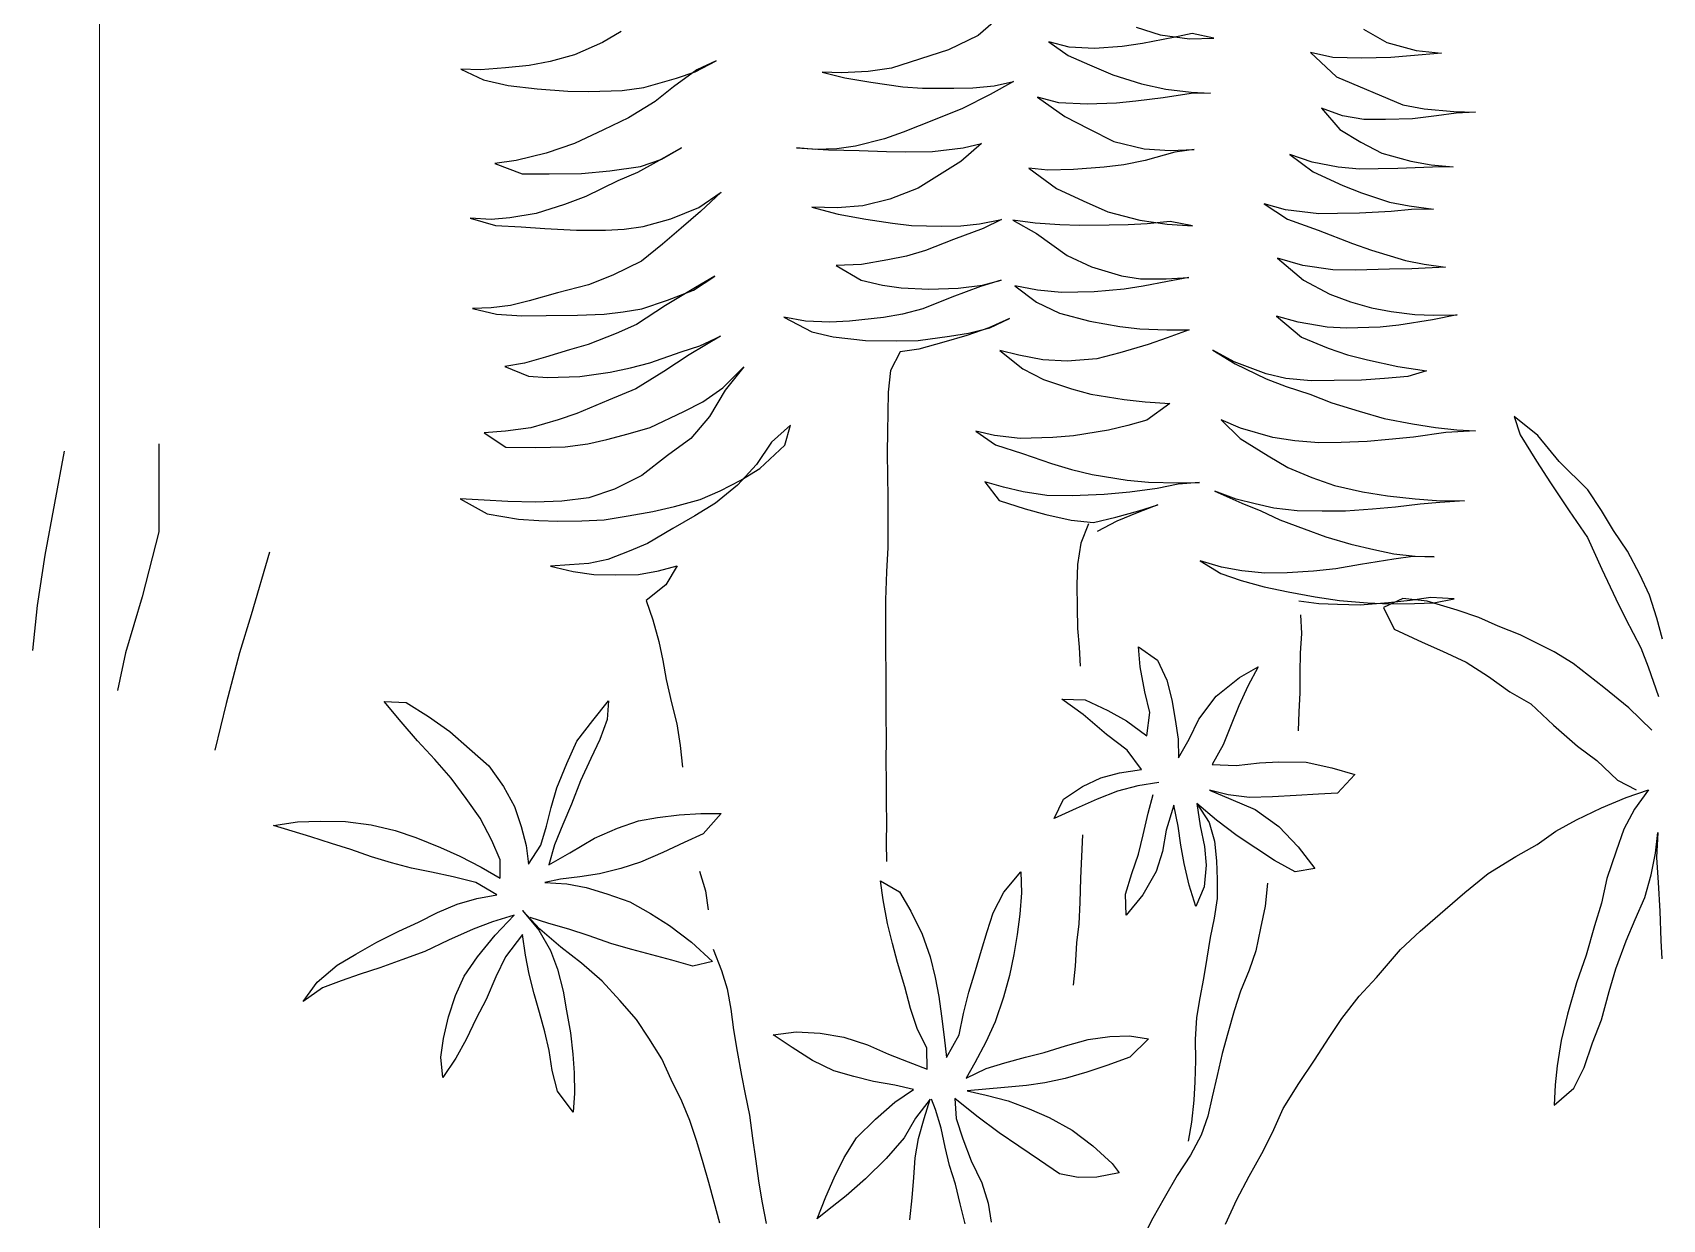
# Model space of a CAD drawing. Header units: metres. Extents: x -58 to 722, y -1100 to 345.
# Drawn here: x 48.0987 to 48.4949, y -20.8979 to -20.6096 of the extents above; entities that cross this region are included whole.
import ezdxf

# ---------------------------------------------------------------- set-up
doc = ezdxf.new("R2010")
doc.units = ezdxf.units.M
doc.header["$MEASUREMENT"] = 0
doc.layers.add('FSR_ARQ_005VEGETACION', color=64, linetype='Continuous')
doc.layers.add('muro bajo', color=33, linetype='Continuous', lineweight=9)

# ---------------------------------------------------------------- blocks, each defined once
blk = doc.blocks.new('arbustos 01')
at = {"layer": 'FSR_ARQ_005VEGETACION', "color": 103}
for p, q in [((188.58732, -31.71161), (188.582, -31.71634)), ((188.48552, -31.71526), (188.48054, -31.7182)), ((188.582, -31.71634), (188.57392, -31.72016)), ((188.62465, -31.71409), (188.63113, -31.71616)), ((188.63472, -31.71682), (188.62638, -31.71849)), ((188.63113, -31.71616), (188.63903, -31.71724)), ((188.63973, -31.7158), (188.63472, -31.71682)), ((188.63903, -31.71724), (188.64561, -31.71703)), ((188.64561, -31.71703), (188.63973, -31.7158)), ((188.68598, -31.71457), (188.69236, -31.71819)), ((188.47293, -31.72153), (188.46638, -31.72329)), ((188.48054, -31.7182), (188.47293, -31.72153)), ((188.57392, -31.72016), (188.55857, -31.72515)), ((188.60655, -31.71948), (188.60103, -31.718)), ((188.60103, -31.718), (188.60622, -31.72175)), ((188.60622, -31.72175), (188.61199, -31.72419)), ((188.61337, -31.71986), (188.60655, -31.71948)), ((188.62089, -31.71928), (188.61337, -31.71986)), ((188.62638, -31.71849), (188.62089, -31.71928)), ((188.67771, -31.72222), (188.67172, -31.72086)), ((188.67172, -31.72086), (188.67874, -31.72746)), ((188.69236, -31.71819), (188.70028, -31.72036)), ((188.69875, -31.72181), (188.69337, -31.72224)), ((188.7071, -31.7211), (188.69875, -31.72181)), ((188.70028, -31.72036), (188.7071, -31.7211)), ((188.44752, -31.72558), (188.44226, -31.72541)), ((188.44226, -31.72541), (188.4484, -31.72832)), ((188.45433, -31.72501), (188.44752, -31.72558)), ((188.46066, -31.72445), (188.45433, -31.72501)), ((188.46638, -31.72329), (188.46066, -31.72445)), ((188.50598, -31.72562), (188.49971, -31.73013)), ((188.50051, -31.72785), (188.50551, -31.72611)), ((188.50551, -31.72611), (188.51121, -31.72316)), ((188.51121, -31.72316), (188.50598, -31.72562)), ((188.54508, -31.72641), (188.53982, -31.72624)), ((188.53982, -31.72624), (188.54593, -31.72771)), ((188.55225, -31.72607), (188.54508, -31.72641)), ((188.55857, -31.72515), (188.55225, -31.72607)), ((188.61199, -31.72419), (188.61837, -31.72697)), ((188.68549, -31.72247), (188.67771, -31.72222)), ((188.69337, -31.72224), (188.68549, -31.72247)), ((188.4484, -31.72832), (188.45499, -31.72978)), ((188.45499, -31.72978), (188.4629, -31.73075)), ((188.4629, -31.73075), (188.47115, -31.73136)), ((188.48585, -31.73116), (188.4917, -31.73036)), ((188.4917, -31.73036), (188.50051, -31.72785)), ((188.49971, -31.73013), (188.49474, -31.73414)), ((188.54593, -31.72771), (188.553, -31.72893)), ((188.553, -31.72893), (188.56163, -31.73013)), ((188.56163, -31.73013), (188.56689, -31.73054)), ((188.56689, -31.73054), (188.57538, -31.73054)), ((188.57538, -31.73054), (188.58052, -31.73047)), ((188.58052, -31.73047), (188.58625, -31.72991)), ((188.59149, -31.72877), (188.58521, -31.7322)), ((188.58625, -31.72991), (188.59149, -31.72877)), ((188.61837, -31.72697), (188.62605, -31.72937)), ((188.62605, -31.72937), (188.63264, -31.73084)), ((188.63264, -31.73084), (188.63947, -31.73158)), ((188.67874, -31.72746), (188.69665, -31.73499)), ((188.47115, -31.73136), (188.47677, -31.7314)), ((188.47677, -31.7314), (188.48585, -31.73116)), ((188.49474, -31.73414), (188.48751, -31.73855)), ((188.58521, -31.7322), (188.57773, -31.73601)), ((188.60376, -31.73446), (188.59801, -31.73298)), ((188.59801, -31.73298), (188.60537, -31.73814)), ((188.61142, -31.73483), (188.60376, -31.73446)), ((188.61931, -31.73461), (188.61142, -31.73483)), ((188.62456, -31.73406), (188.61931, -31.73461)), ((188.63196, -31.73312), (188.62456, -31.73406)), ((188.63947, -31.73194), (188.63196, -31.73312)), ((188.63947, -31.73158), (188.64473, -31.73187)), ((188.64473, -31.73187), (188.63947, -31.73194)), ((188.69665, -31.73499), (188.70241, -31.73611)), ((188.48751, -31.73855), (188.48074, -31.74175)), ((188.57035, -31.73898), (188.56168, -31.74244)), ((188.57773, -31.73601), (188.57035, -31.73898)), ((188.60537, -31.73814), (188.61187, -31.74152)), ((188.68032, -31.73796), (188.67467, -31.73589)), ((188.67467, -31.73589), (188.67965, -31.74168)), ((188.68607, -31.73896), (188.68032, -31.73796)), ((188.69193, -31.739), (188.68607, -31.73896)), ((188.69922, -31.73878), (188.69193, -31.739)), ((188.70578, -31.73797), (188.69922, -31.73878)), ((188.70241, -31.73611), (188.71043, -31.73683)), ((188.71103, -31.7373), (188.70578, -31.73797)), ((188.71043, -31.73683), (188.71629, -31.73699)), ((188.71629, -31.73699), (188.71103, -31.7373)), ((188.48074, -31.74175), (188.4729, -31.74544)), ((188.55668, -31.74418), (188.54882, -31.7462)), ((188.56168, -31.74244), (188.55668, -31.74418)), ((188.61187, -31.74152), (188.61861, -31.7449)), ((188.67965, -31.74168), (188.68532, -31.74507)), ((188.46528, -31.74805), (188.45718, -31.75008)), ((188.4729, -31.74544), (188.46528, -31.74805)), ((188.50184, -31.7466), (188.49496, -31.75052)), ((188.4965, -31.74966), (188.50184, -31.7466)), ((188.53807, -31.74706), (188.53292, -31.74666)), ((188.53292, -31.74666), (188.54154, -31.74714)), ((188.5438, -31.74687), (188.53807, -31.74706)), ((188.54154, -31.74714), (188.54979, -31.74738)), ((188.54882, -31.7462), (188.5438, -31.74687)), ((188.54979, -31.74738), (188.5572, -31.74764)), ((188.5572, -31.74764), (188.56234, -31.74769)), ((188.56234, -31.74769), (188.56963, -31.74759)), ((188.56963, -31.74759), (188.57787, -31.74664)), ((188.58288, -31.7455), (188.57732, -31.75036)), ((188.57787, -31.74664), (188.58288, -31.7455)), ((188.61861, -31.7449), (188.62677, -31.74694)), ((188.62677, -31.74694), (188.63382, -31.74732)), ((188.63503, -31.74778), (188.62705, -31.75004)), ((188.63382, -31.74732), (188.64028, -31.74711)), ((188.64028, -31.74711), (188.63503, -31.74778)), ((188.67212, -31.7505), (188.66612, -31.74843)), ((188.66612, -31.74843), (188.67239, -31.75313)), ((188.68532, -31.74507), (188.69097, -31.7481)), ((188.69097, -31.7481), (188.69877, -31.75026)), ((188.45718, -31.75008), (188.45145, -31.75087)), ((188.45145, -31.75087), (188.45878, -31.75364)), ((188.4748, -31.75354), (188.48244, -31.75284)), ((188.48244, -31.75284), (188.49079, -31.75165)), ((188.49496, -31.75052), (188.48998, -31.75334)), ((188.49079, -31.75165), (188.4965, -31.74966)), ((188.57732, -31.75036), (188.57151, -31.7539)), ((188.60078, -31.75267), (188.59564, -31.75214)), ((188.59564, -31.75214), (188.60312, -31.75766)), ((188.60771, -31.75245), (188.60078, -31.75267)), ((188.61595, -31.75186), (188.60771, -31.75245)), ((188.62132, -31.75119), (188.61595, -31.75186)), ((188.62705, -31.75004), (188.62132, -31.75119)), ((188.67919, -31.75184), (188.67212, -31.7505)), ((188.68494, -31.75236), (188.67919, -31.75184)), ((188.68996, -31.75229), (188.68494, -31.75236)), ((188.69533, -31.75222), (188.68996, -31.75229)), ((188.70465, -31.75186), (188.69533, -31.75222)), ((188.69877, -31.75026), (188.70429, -31.75126)), ((188.70429, -31.75126), (188.71027, -31.75178)), ((188.71027, -31.75178), (188.70465, -31.75186)), ((188.45878, -31.75364), (188.46608, -31.75366)), ((188.46608, -31.75366), (188.4748, -31.75354)), ((188.48463, -31.75556), (188.47596, -31.75974)), ((188.48998, -31.75334), (188.48463, -31.75556)), ((188.57151, -31.7539), (188.56571, -31.75757)), ((188.67239, -31.75313), (188.68045, -31.75685)), ((188.68045, -31.75685), (188.6855, -31.75881)), ((188.47596, -31.75974), (188.47025, -31.76197)), ((188.50648, -31.76279), (188.51253, -31.75865)), ((188.51253, -31.75865), (188.50698, -31.76386)), ((188.5581, -31.76054), (188.55083, -31.76231)), ((188.56571, -31.75757), (188.5581, -31.76054)), ((188.60312, -31.75766), (188.61034, -31.76091)), ((188.61034, -31.76091), (188.61696, -31.76392)), ((188.6855, -31.75881), (188.69307, -31.76134)), ((188.69307, -31.76134), (188.69834, -31.76234)), ((188.45046, -31.76595), (188.44472, -31.76567)), ((188.44472, -31.76567), (188.45156, -31.7676)), ((188.45548, -31.76552), (188.45046, -31.76595)), ((188.46263, -31.76435), (188.45548, -31.76552)), ((188.47025, -31.76197), (188.46263, -31.76435)), ((188.49149, -31.7679), (188.49899, -31.76577)), ((188.49899, -31.76577), (188.50648, -31.76279)), ((188.50698, -31.76386), (188.50178, -31.76836)), ((188.5439, -31.76288), (188.53708, -31.76262)), ((188.53708, -31.76262), (188.54416, -31.76455)), ((188.55083, -31.76231), (188.5439, -31.76288)), ((188.54416, -31.76455), (188.55159, -31.76589)), ((188.55159, -31.76589), (188.55878, -31.76699)), ((188.58233, -31.76714), (188.58829, -31.76599)), ((188.58829, -31.76599), (188.58331, -31.76845)), ((188.59739, -31.76694), (188.59128, -31.76619)), ((188.59128, -31.76619), (188.59767, -31.7698)), ((188.61696, -31.76392), (188.62559, -31.7662)), ((188.665, -31.76339), (188.65924, -31.7618)), ((188.65924, -31.7618), (188.66552, -31.76589)), ((188.67398, -31.76447), (188.665, -31.76339)), ((188.66552, -31.76589), (188.6738, -31.76889)), ((188.679, -31.7644), (188.67398, -31.76447)), ((188.68498, -31.76432), (188.679, -31.7644)), ((188.69346, -31.76384), (188.68498, -31.76432)), ((188.69895, -31.76329), (188.69346, -31.76384)), ((188.69834, -31.76234), (188.70493, -31.76321)), ((188.70493, -31.76321), (188.69895, -31.76329)), ((188.45156, -31.7676), (188.4585, -31.76799)), ((188.4585, -31.76799), (188.46496, -31.76838)), ((188.46496, -31.76838), (188.47345, -31.76886)), ((188.47345, -31.76886), (188.48134, -31.76887)), ((188.48134, -31.76887), (188.48636, -31.76857)), ((188.48636, -31.76857), (188.49149, -31.7679)), ((188.50178, -31.76836), (188.4967, -31.77261)), ((188.55878, -31.76699), (188.56393, -31.76763)), ((188.56393, -31.76763), (188.57206, -31.76776)), ((188.57206, -31.76776), (188.57732, -31.76769)), ((188.58331, -31.76845), (188.57534, -31.77142)), ((188.57732, -31.76769), (188.58233, -31.76714)), ((188.60397, -31.76745), (188.59739, -31.76694)), ((188.59767, -31.7698), (188.606, -31.77567)), ((188.60935, -31.76761), (188.60397, -31.76745)), ((188.61736, -31.76751), (188.60935, -31.76761)), ((188.6225, -31.76744), (188.61736, -31.76751)), ((188.62764, -31.76713), (188.6225, -31.76744)), ((188.62559, -31.7662), (188.63302, -31.76729)), ((188.63385, -31.76656), (188.62764, -31.76713)), ((188.63302, -31.76729), (188.63984, -31.76768)), ((188.63984, -31.76768), (188.63385, -31.76656)), ((188.6738, -31.76889), (188.68306, -31.77247)), ((188.4967, -31.77261), (188.49102, -31.77723)), ((188.56773, -31.7744), (188.56261, -31.7759)), ((188.57534, -31.77142), (188.56773, -31.7744)), ((188.68306, -31.77247), (188.68822, -31.77431)), ((188.68822, -31.77431), (188.69735, -31.77706)), ((188.49102, -31.77723), (188.4833, -31.78104)), ((188.55044, -31.7781), (188.54364, -31.77843)), ((188.54364, -31.77843), (188.55038, -31.7824)), ((188.5576, -31.77692), (188.55044, -31.7781)), ((188.56261, -31.7759), (188.5576, -31.77692)), ((188.606, -31.77567), (188.61261, -31.77881)), ((188.61261, -31.77881), (188.62066, -31.78121)), ((188.66963, -31.77839), (188.66279, -31.77645)), ((188.66279, -31.77645), (188.6698, -31.78233)), ((188.67777, -31.7796), (188.66963, -31.77839)), ((188.69307, -31.77939), (188.68387, -31.77963)), ((188.69905, -31.77931), (188.69307, -31.77939)), ((188.69735, -31.77706), (188.70238, -31.77807)), ((188.70813, -31.77882), (188.69905, -31.77931)), ((188.70238, -31.77807), (188.70813, -31.77882)), ((188.47676, -31.78364), (188.46831, -31.78579)), ((188.4833, -31.78104), (188.47676, -31.78364)), ((188.50511, -31.78505), (188.5108, -31.78126)), ((188.5108, -31.78126), (188.50558, -31.78432)), ((188.55038, -31.7824), (188.55614, -31.78376)), ((188.55614, -31.78376), (188.56117, -31.78441)), ((188.57659, -31.78456), (188.58316, -31.78375)), ((188.58816, -31.78237), (188.58256, -31.78412)), ((188.58316, -31.78375), (188.58816, -31.78237)), ((188.62066, -31.78121), (188.62581, -31.78197)), ((188.62581, -31.78197), (188.63274, -31.782)), ((188.63311, -31.78271), (188.62655, -31.784)), ((188.63274, -31.782), (188.63883, -31.78168)), ((188.63883, -31.78168), (188.63311, -31.78271)), ((188.6698, -31.78233), (188.67691, -31.78618)), ((188.68387, -31.77963), (188.67777, -31.7796)), ((188.46068, -31.78792), (188.45568, -31.78919)), ((188.46831, -31.78579), (188.46068, -31.78792)), ((188.49108, -31.79014), (188.4981, -31.78777)), ((188.50558, -31.78432), (188.49752, -31.78922)), ((188.4981, -31.78777), (188.50511, -31.78505)), ((188.56117, -31.78441), (188.56859, -31.78478)), ((188.57483, -31.78697), (188.56698, -31.79007)), ((188.56859, -31.78478), (188.57659, -31.78456)), ((188.58256, -31.78412), (188.57483, -31.78697)), ((188.598, -31.7851), (188.59188, -31.78387)), ((188.59188, -31.78387), (188.59768, -31.78833)), ((188.60446, -31.78573), (188.598, -31.7851)), ((188.6133, -31.78549), (188.60446, -31.78573)), ((188.62142, -31.78478), (188.6133, -31.78549)), ((188.62655, -31.784), (188.62142, -31.78478)), ((188.67691, -31.78618), (188.68255, -31.78826)), ((188.45043, -31.78985), (188.44541, -31.79004)), ((188.44541, -31.79004), (188.45189, -31.79151)), ((188.45568, -31.78919), (188.45043, -31.78985)), ((188.45189, -31.79151), (188.45871, -31.79201)), ((188.45871, -31.79201), (188.46528, -31.79192)), ((188.46528, -31.79192), (188.47377, -31.79181)), ((188.47377, -31.79181), (188.48094, -31.79159)), ((188.48094, -31.79159), (188.48607, -31.79092)), ((188.48607, -31.79092), (188.49108, -31.79014)), ((188.49752, -31.78922), (188.4897, -31.79434)), ((188.53535, -31.79348), (188.52948, -31.79237)), ((188.52948, -31.79237), (188.53706, -31.79633)), ((188.55638, -31.79248), (188.54719, -31.79344)), ((188.56151, -31.79157), (188.55638, -31.79248)), ((188.56698, -31.79007), (188.56151, -31.79157)), ((188.59768, -31.78833), (188.60394, -31.79124)), ((188.60394, -31.79124), (188.6121, -31.7934)), ((188.6684, -31.79371), (188.66252, -31.79211)), ((188.66252, -31.79211), (188.6693, -31.79776)), ((188.68255, -31.78826), (188.68819, -31.78985)), ((188.68819, -31.78985), (188.69347, -31.79086)), ((188.69347, -31.79086), (188.69993, -31.79161)), ((188.69993, -31.79161), (188.70496, -31.79178)), ((188.71129, -31.79169), (188.70462, -31.7931)), ((188.70496, -31.79178), (188.71129, -31.79169)), ((188.48423, -31.79681), (188.47662, -31.79978)), ((188.4897, -31.79434), (188.48423, -31.79681)), ((188.54193, -31.79375), (188.53535, -31.79348)), ((188.53706, -31.79633), (188.54282, -31.79769)), ((188.54719, -31.79344), (188.54193, -31.79375)), ((188.57426, -31.7975), (188.57939, -31.79671)), ((188.58487, -31.7952), (188.57892, -31.79731)), ((188.57939, -31.79671), (188.5851, -31.7952)), ((188.59045, -31.79273), (188.58487, -31.7952)), ((188.5851, -31.7952), (188.59045, -31.79273)), ((188.6121, -31.7934), (188.62024, -31.79484)), ((188.62024, -31.79484), (188.62563, -31.79548)), ((188.62563, -31.79548), (188.63293, -31.79574)), ((188.63293, -31.79574), (188.63891, -31.79578)), ((188.63891, -31.79578), (188.63296, -31.7979)), ((188.67619, -31.79504), (188.6684, -31.79371)), ((188.68146, -31.79532), (188.67619, -31.79504)), ((188.69054, -31.79508), (188.68146, -31.79532)), ((188.69555, -31.79454), (188.69054, -31.79508)), ((188.70462, -31.7931), (188.69555, -31.79454)), ((188.47162, -31.80116), (188.46507, -31.80316)), ((188.47662, -31.79978), (188.47162, -31.80116)), ((188.50175, -31.80171), (188.50675, -31.80009)), ((188.51234, -31.7975), (188.50392, -31.80252)), ((188.50675, -31.80009), (188.51234, -31.7975)), ((188.54282, -31.79769), (188.55156, -31.79864)), ((188.55156, -31.79864), (188.55993, -31.79877)), ((188.55993, -31.79877), (188.56579, -31.79869)), ((188.56594, -31.80096), (188.56093, -31.80174)), ((188.56579, -31.79869), (188.57426, -31.7975)), ((188.57272, -31.79907), (188.56594, -31.80096)), ((188.57892, -31.79731), (188.57272, -31.79907)), ((188.59298, -31.80262), (188.58782, -31.80138)), ((188.58782, -31.80138), (188.59398, -31.80631)), ((188.62784, -31.79976), (188.62022, -31.80201)), ((188.63296, -31.7979), (188.62784, -31.79976)), ((188.6511, -31.80446), (188.64532, -31.80131)), ((188.64532, -31.80131), (188.65134, -31.80494)), ((188.6693, -31.79776), (188.67651, -31.80077)), ((188.67651, -31.80077), (188.68167, -31.80249)), ((188.45948, -31.80479), (188.45411, -31.8057)), ((188.45411, -31.8057), (188.46048, -31.80825)), ((188.46507, -31.80316), (188.45948, -31.80479)), ((188.48807, -31.80608), (188.49331, -31.80469)), ((188.49331, -31.80469), (188.50175, -31.80171)), ((188.50392, -31.80252), (188.49704, -31.80703)), ((188.513, -31.81148), (188.51866, -31.80578)), ((188.51866, -31.80578), (188.51361, -31.81207)), ((188.56093, -31.80174), (188.55825, -31.8068)), ((188.59945, -31.80385), (188.59298, -31.80262)), ((188.60603, -31.80424), (188.59945, -31.80385)), ((188.61403, -31.80365), (188.60603, -31.80424)), ((188.62022, -31.80201), (188.61403, -31.80365)), ((188.65975, -31.80769), (188.6511, -31.80446)), ((188.65134, -31.80494), (188.65977, -31.80901)), ((188.68167, -31.80249), (188.68707, -31.80386)), ((188.68707, -31.80386), (188.69534, -31.80566)), ((188.69534, -31.80566), (188.70301, -31.80687)), ((188.46048, -31.80825), (188.46563, -31.80866)), ((188.46563, -31.80866), (188.47435, -31.80842)), ((188.47435, -31.80842), (188.48258, -31.80723)), ((188.48258, -31.80723), (188.48807, -31.80608)), ((188.49704, -31.80703), (188.48946, -31.81168)), ((188.55825, -31.8068), (188.55769, -31.81261)), ((188.59398, -31.80631), (188.59964, -31.80923)), ((188.59964, -31.80923), (188.6072, -31.81175)), ((188.66502, -31.80894), (188.65975, -31.80769)), ((188.65977, -31.80901), (188.66517, -31.81109)), ((188.67185, -31.80956), (188.66502, -31.80894)), ((188.67806, -31.80948), (188.67185, -31.80956)), ((188.68547, -31.80938), (188.67806, -31.80948)), ((188.69168, -31.80893), (188.68547, -31.80938)), ((188.69801, -31.80837), (188.69168, -31.80893)), ((188.70301, -31.80687), (188.69801, -31.80837)), ((188.48946, -31.81168), (188.48209, -31.81477)), ((188.50756, -31.81526), (188.513, -31.81148)), ((188.51361, -31.81207), (188.5094, -31.81918)), ((188.55769, -31.81261), (188.55752, -31.81819)), ((188.6072, -31.81175), (188.61236, -31.81312)), ((188.61236, -31.81312), (188.62135, -31.81455)), ((188.62135, -31.81455), (188.6271, -31.81519)), ((188.66517, -31.81109), (188.67154, -31.81315)), ((188.67154, -31.81315), (188.67743, -31.81546)), ((188.47353, -31.81835), (188.46853, -31.82009)), ((188.48209, -31.81477), (188.47353, -31.81835)), ((188.49342, -31.82214), (188.50245, -31.81784)), ((188.50245, -31.81784), (188.50756, -31.81526)), ((188.55752, -31.81819), (188.55746, -31.82327)), ((188.6271, -31.81519), (188.63368, -31.8157)), ((188.63368, -31.8157), (188.62752, -31.8202)), ((188.67743, -31.81546), (188.68487, -31.81775)), ((188.68487, -31.81775), (188.69159, -31.81969)), ((188.45435, -31.82315), (188.4485, -31.82359)), ((188.46115, -31.82222), (188.45435, -31.82315)), ((188.46853, -31.82009), (188.46115, -31.82222)), ((188.48747, -31.8239), (188.49342, -31.82214)), ((188.5094, -31.81918), (188.50434, -31.8251)), ((188.53131, -31.82151), (188.52611, -31.82612)), ((188.52971, -31.82691), (188.53131, -31.82151)), ((188.55746, -31.82327), (188.55742, -31.8291)), ((188.58634, -31.82435), (188.5813, -31.8231)), ((188.5813, -31.8231), (188.58661, -31.82686)), ((188.61716, -31.82286), (188.60774, -31.82442)), ((188.6224, -31.82159), (188.61716, -31.82286)), ((188.62752, -31.8202), (188.6224, -31.82159)), ((188.65277, -31.82237), (188.6476, -31.82005)), ((188.6476, -31.82005), (188.65269, -31.82512)), ((188.66153, -31.82488), (188.65277, -31.82237)), ((188.69159, -31.81969), (188.69926, -31.82114)), ((188.69926, -31.82114), (188.70549, -31.82213)), ((188.73313, -31.82432), (188.72673, -31.81914)), ((188.72673, -31.81914), (188.72835, -31.82414)), ((188.4485, -31.82359), (188.45441, -31.82746)), ((188.45441, -31.82746), (188.46254, -31.82758)), ((188.46254, -31.82758), (188.47042, -31.82736)), ((188.47042, -31.82736), (188.47651, -31.82656)), ((188.47651, -31.82656), (188.48163, -31.82541)), ((188.48163, -31.82541), (188.48747, -31.8239)), ((188.50434, -31.8251), (188.49807, -31.82973)), ((188.52611, -31.82612), (188.52213, -31.83215)), ((188.52298, -31.83322), (188.52971, -31.82691)), ((188.59328, -31.82509), (188.58634, -31.82435)), ((188.58661, -31.82686), (188.59393, -31.82915)), ((188.60212, -31.82485), (188.59328, -31.82509)), ((188.60774, -31.82442), (188.60212, -31.82485)), ((188.65269, -31.82512), (188.66029, -31.8298)), ((188.49807, -31.82973), (188.49109, -31.83509)), ((188.52213, -31.83215), (188.51695, -31.83772)), ((188.55742, -31.8291), (188.5575, -31.83517)), ((188.59393, -31.82915), (188.60174, -31.83191)), ((188.60174, -31.83191), (188.60714, -31.83351)), ((188.49109, -31.83509), (188.48373, -31.83877)), ((188.5123, -31.83922), (188.51788, -31.8364)), ((188.51788, -31.8364), (188.52298, -31.83322)), ((188.5575, -31.83517), (188.55758, -31.84099)), ((188.60714, -31.83351), (188.61278, -31.83487)), ((188.61278, -31.83487), (188.62224, -31.83641)), ((188.62224, -31.83641), (188.62799, -31.83693)), ((188.48373, -31.83877), (188.47683, -31.84114)), ((188.50684, -31.84157), (188.5123, -31.83922)), ((188.51695, -31.83772), (188.51103, -31.84259)), ((188.55758, -31.84099), (188.55754, -31.84732)), ((188.5888, -31.8383), (188.58376, -31.83682)), ((188.58376, -31.83682), (188.58765, -31.8419)), ((188.59407, -31.83955), (188.5888, -31.8383)), ((188.60054, -31.84053), (188.59407, -31.83955)), ((188.60736, -31.84056), (188.60054, -31.84053)), ((188.61596, -31.8402), (188.60736, -31.84056)), ((188.62288, -31.83963), (188.61596, -31.8402)), ((188.63028, -31.83858), (188.62288, -31.83963)), ((188.62799, -31.83693), (188.636, -31.83706)), ((188.636, -31.83742), (188.63028, -31.83858)), ((188.636, -31.83706), (188.64174, -31.83699)), ((188.64174, -31.83699), (188.636, -31.83742)), ((188.6516, -31.84151), (188.64583, -31.83932)), ((188.64583, -31.83932), (188.65317, -31.84257)), ((188.4485, -31.84176), (188.44204, -31.84137)), ((188.44204, -31.84137), (188.44939, -31.84545)), ((188.45496, -31.84215), (188.4485, -31.84176)), ((188.46238, -31.84229), (188.45496, -31.84215)), ((188.46955, -31.84207), (188.46238, -31.84229)), ((188.47683, -31.84114), (188.46955, -31.84207)), ((188.48741, -31.84601), (188.49409, -31.84485)), ((188.49409, -31.84485), (188.49993, -31.84345)), ((188.49993, -31.84345), (188.50684, -31.84157)), ((188.51103, -31.84259), (188.50546, -31.84601)), ((188.58765, -31.8419), (188.59461, -31.84408)), ((188.59461, -31.84408), (188.60025, -31.84568)), ((188.61915, -31.84638), (188.62534, -31.84462)), ((188.62487, -31.84522), (188.6194, -31.84745)), ((188.63046, -31.843), (188.62487, -31.84522)), ((188.62534, -31.84462), (188.63046, -31.843)), ((188.65676, -31.84276), (188.6516, -31.84151)), ((188.65317, -31.84257), (188.65834, -31.84465)), ((188.66179, -31.84389), (188.65676, -31.84276)), ((188.44939, -31.84545), (188.45778, -31.8469)), ((188.45778, -31.8469), (188.46328, -31.8473)), ((188.46328, -31.8473), (188.46843, -31.84747)), ((188.46843, -31.84747), (188.47488, -31.84738)), ((188.47488, -31.84738), (188.48097, -31.84706)), ((188.48097, -31.84706), (188.48741, -31.84601)), ((188.60025, -31.84568), (188.60709, -31.84714)), ((188.60709, -31.84714), (188.61307, -31.84777)), ((188.61307, -31.84777), (188.61915, -31.84638))]:
    blk.add_line(p, q, dxfattribs=at)
at = {"layer": 'FSR_ARQ_005VEGETACION', "color": 104}
for p, q in [((188.70549, -31.82213), (188.71123, -31.82277)), ((188.71626, -31.82306), (188.70826, -31.82353)), ((188.71123, -31.82277), (188.71626, -31.82306)), ((188.36064, -31.82655), (188.36066, -31.85034)), ((188.66752, -31.82576), (188.66153, -31.82488)), ((188.67399, -31.82627), (188.66752, -31.82576)), ((188.67996, -31.82619), (188.67399, -31.82627)), ((188.68701, -31.82597), (188.67996, -31.82619)), ((188.69286, -31.82541), (188.68701, -31.82597)), ((188.69955, -31.82472), (188.69286, -31.82541)), ((188.70826, -31.82353), (188.69955, -31.82472)), ((188.72835, -31.82414), (188.73275, -31.83126)), ((188.73884, -31.83129), (188.73313, -31.82432)), ((188.33511, -31.82851), (188.3299, -31.85665)), ((188.66029, -31.8298), (188.66559, -31.83296)), ((188.73275, -31.83126), (188.73653, -31.83706)), ((188.7466, -31.83896), (188.73884, -31.83129)), ((188.66559, -31.83296), (188.67208, -31.83562)), ((188.67208, -31.83562), (188.67821, -31.83781)), ((188.67821, -31.83781), (188.68576, -31.8395)), ((188.68576, -31.8395), (188.69247, -31.8406)), ((188.69247, -31.8406), (188.70001, -31.84145)), ((188.73653, -31.83706), (188.74154, -31.84464)), ((188.75026, -31.84453), (188.7466, -31.83896)), ((188.65834, -31.84465), (188.66339, -31.84709)), ((188.66814, -31.84464), (188.66179, -31.84389)), ((188.67483, -31.84478), (188.66814, -31.84464)), ((188.68117, -31.8447), (188.67483, -31.84478)), ((188.68846, -31.84424), (188.68117, -31.8447)), ((188.69466, -31.84368), (188.68846, -31.84424)), ((188.70135, -31.84287), (188.69466, -31.84368)), ((188.70001, -31.84145), (188.70576, -31.84185)), ((188.7066, -31.84244), (188.70135, -31.84287)), ((188.70576, -31.84185), (188.71329, -31.84199)), ((188.71329, -31.84199), (188.7066, -31.84244)), ((188.74154, -31.84464), (188.74654, -31.85187)), ((188.75356, -31.84998), (188.75026, -31.84453)), ((188.49953, -31.84944), (188.49265, -31.85347)), ((188.50546, -31.84601), (188.49953, -31.84944)), ((188.55754, -31.84732), (188.55752, -31.85451)), ((188.61179, -31.84819), (188.60968, -31.85337)), ((188.6194, -31.84745), (188.61406, -31.85027)), ((188.66339, -31.84709), (188.67, -31.84951)), ((188.67, -31.84951), (188.67589, -31.8517)), ((188.36066, -31.85034), (188.35621, -31.86787)), ((188.49265, -31.85347), (188.48766, -31.85557)), ((188.60968, -31.85337), (188.6088, -31.85912)), ((188.67589, -31.8517), (188.68261, -31.85364)), ((188.68261, -31.85364), (188.68884, -31.85511)), ((188.74654, -31.85187), (188.75036, -31.86042)), ((188.75734, -31.85555), (188.75356, -31.84998)), ((188.3299, -31.85665), (188.32778, -31.87025)), ((188.39058, -31.85579), (188.38562, -31.87276)), ((188.48195, -31.8578), (188.47683, -31.85883)), ((188.48766, -31.85557), (188.48195, -31.8578)), ((188.55752, -31.85451), (188.55723, -31.86108)), ((188.64766, -31.85986), (188.6419, -31.85814)), ((188.6419, -31.85814), (188.64745, -31.86153)), ((188.69426, -31.85767), (188.68519, -31.85911)), ((188.68884, -31.85511), (188.69424, -31.85624)), ((188.69424, -31.85624), (188.69998, -31.85688)), ((188.69939, -31.857), (188.69426, -31.85767)), ((188.70513, -31.85704), (188.69939, -31.857)), ((188.69998, -31.85688), (188.70513, -31.85704)), ((188.76066, -31.86184), (188.75734, -31.85555)), ((188.47157, -31.85926), (188.46644, -31.85957)), ((188.46644, -31.85957), (188.47255, -31.86104)), ((188.47683, -31.85883), (188.47157, -31.85926)), ((188.47255, -31.86104), (188.47818, -31.8618)), ((188.47818, -31.8618), (188.48392, -31.86196)), ((188.48392, -31.86196), (188.49026, -31.86187)), ((188.49026, -31.86187), (188.49562, -31.86085)), ((188.49562, -31.86085), (188.50063, -31.85946)), ((188.50063, -31.85946), (188.49759, -31.86464)), ((188.55723, -31.86108), (188.55697, -31.86865)), ((188.6088, -31.85912), (188.60864, -31.86462)), ((188.64745, -31.86153), (188.65297, -31.86349)), ((188.65318, -31.86086), (188.64766, -31.85986)), ((188.6594, -31.86149), (188.65318, -31.86086)), ((188.66538, -31.86141), (188.6594, -31.86149)), ((188.67254, -31.86095), (188.66538, -31.86141)), ((188.67851, -31.86027), (188.67254, -31.86095)), ((188.68519, -31.85911), (188.67851, -31.86027)), ((188.75036, -31.86042), (188.75417, -31.86838)), ((188.76324, -31.86742), (188.76066, -31.86184)), ((188.49759, -31.86464), (188.49227, -31.8689)), ((188.60864, -31.86462), (188.60872, -31.87071)), ((188.65297, -31.86349), (188.65921, -31.8652)), ((188.65921, -31.8652), (188.66569, -31.86655)), ((188.66569, -31.86655), (188.673, -31.86788)), ((188.76524, -31.87361), (188.76324, -31.86742)), ((188.32778, -31.87025), (188.32659, -31.88238)), ((188.35621, -31.86787), (188.3517, -31.88299)), ((188.49227, -31.8689), (188.49413, -31.87406)), ((188.55697, -31.86865), (188.55692, -31.8746)), ((188.60872, -31.87071), (188.6088, -31.87645)), ((188.67398, -31.86978), (188.66859, -31.86902)), ((188.673, -31.86788), (188.67958, -31.86887)), ((188.679, -31.86995), (188.67398, -31.86978)), ((188.6851, -31.87011), (188.679, -31.86995)), ((188.67958, -31.86887), (188.68712, -31.86948)), ((188.69274, -31.86953), (188.6851, -31.87011)), ((188.68712, -31.86948), (188.69311, -31.86976)), ((188.69667, -31.86832), (188.69145, -31.87079)), ((188.69145, -31.87079), (188.69427, -31.87661)), ((188.69859, -31.86885), (188.69274, -31.86953)), ((188.69311, -31.86976), (188.6998, -31.86967)), ((188.70326, -31.86907), (188.69667, -31.86832)), ((188.7042, -31.86805), (188.69859, -31.86885)), ((188.6998, -31.86967), (188.70506, -31.86948)), ((188.7113, -31.87147), (188.70326, -31.86907)), ((188.71054, -31.86845), (188.7042, -31.86805)), ((188.70506, -31.86948), (188.71054, -31.86845)), ((188.71718, -31.87343), (188.7113, -31.87147)), ((188.75417, -31.86838), (188.75675, -31.87373)), ((188.38562, -31.87276), (188.38246, -31.883)), ((188.49413, -31.87406), (188.49576, -31.8799)), ((188.55692, -31.8746), (188.5569, -31.88228)), ((188.66901, -31.8727), (188.66931, -31.87778)), ((188.72235, -31.87575), (188.71718, -31.87343)), ((188.72836, -31.87817), (188.72235, -31.87575)), ((188.75675, -31.87373), (188.76093, -31.88168)), ((188.76675, -31.87933), (188.76524, -31.87361)), ((188.49576, -31.8799), (188.49679, -31.88503)), ((188.6088, -31.87645), (188.60923, -31.88147)), ((188.66931, -31.87778), (188.6689, -31.88305)), ((188.69427, -31.87661), (188.70185, -31.88009)), ((188.70185, -31.88009), (188.70738, -31.88252)), ((188.73751, -31.88271), (188.72836, -31.87817)), ((188.3517, -31.88299), (188.3495, -31.8932)), ((188.38246, -31.883), (188.37889, -31.89664)), ((188.49679, -31.88503), (188.49769, -31.89015)), ((188.5569, -31.88228), (188.55698, -31.88836)), ((188.60923, -31.88147), (188.60954, -31.8866)), ((188.62568, -31.88674), (188.62524, -31.88137)), ((188.62524, -31.88137), (188.63043, -31.885)), ((188.63043, -31.885), (188.6329, -31.89035)), ((188.6689, -31.88305), (188.66885, -31.88831)), ((188.70738, -31.88252), (188.71376, -31.88555)), ((188.74269, -31.88587), (188.73751, -31.88271)), ((188.76093, -31.88168), (188.76291, -31.88679)), ((188.55698, -31.88836), (188.55706, -31.89369)), ((188.62696, -31.89354), (188.62568, -31.88674)), ((188.65249, -31.88961), (188.65759, -31.88679)), ((188.65759, -31.88679), (188.6548, -31.89196)), ((188.66885, -31.88831), (188.66881, -31.89381)), ((188.71376, -31.88555), (188.71979, -31.88941)), ((188.71979, -31.88941), (188.72558, -31.89351)), ((188.75091, -31.89233), (188.74269, -31.88587)), ((188.76291, -31.88679), (188.76565, -31.89476)), ((188.49769, -31.89015), (188.4991, -31.89647)), ((188.55706, -31.89369), (188.55701, -31.89964)), ((188.62835, -31.89914), (188.62696, -31.89354)), ((188.6329, -31.89035), (188.63429, -31.89571)), ((188.64623, -31.89471), (188.65249, -31.88961)), ((188.6548, -31.89196), (188.65236, -31.89726)), ((188.66881, -31.89381), (188.66852, -31.89895)), ((188.72558, -31.89351), (188.73125, -31.89678)), ((188.75768, -31.89786), (188.75091, -31.89233)), ((188.37889, -31.89664), (188.37578, -31.9093)), ((188.42612, -31.90158), (188.42158, -31.89613)), ((188.42158, -31.89613), (188.42748, -31.89642)), ((188.42748, -31.89642), (188.43348, -31.90018)), ((188.47787, -31.90125), (188.48214, -31.89599)), ((188.48214, -31.89599), (188.48177, -31.90101)), ((188.4991, -31.89647), (188.50061, -31.90219)), ((188.61031, -31.89962), (188.60452, -31.89552)), ((188.60452, -31.89552), (188.61085, -31.89567)), ((188.61085, -31.89567), (188.61699, -31.89857)), ((188.63429, -31.89571), (188.63519, -31.90096)), ((188.64153, -31.90087), (188.64623, -31.89471)), ((188.65236, -31.89726), (188.65028, -31.90243)), ((188.73125, -31.89678), (188.7373, -31.90256)), ((188.76386, -31.90387), (188.75768, -31.89786)), ((188.43053, -31.90673), (188.42612, -31.90158)), ((188.43348, -31.90018), (188.4393, -31.90419)), ((188.47361, -31.90682), (188.47787, -31.90125)), ((188.48177, -31.90101), (188.47974, -31.90637)), ((188.50061, -31.90219), (188.50152, -31.90803)), ((188.55701, -31.89964), (188.5571, -31.90633)), ((188.6166, -31.90504), (188.61031, -31.89962)), ((188.61699, -31.89857), (188.62205, -31.90137)), ((188.62205, -31.90137), (188.62748, -31.90537)), ((188.62748, -31.90537), (188.62835, -31.89914)), ((188.63519, -31.90096), (188.63598, -31.90633)), ((188.63897, -31.90629), (188.64153, -31.90087)), ((188.65028, -31.90243), (188.64808, -31.90784)), ((188.66852, -31.89895), (188.66835, -31.90409)), ((188.7373, -31.90256), (188.74383, -31.90821)), ((188.43518, -31.91175), (188.43053, -31.90673)), ((188.4393, -31.90419), (188.44457, -31.90889)), ((188.47084, -31.91287), (188.47361, -31.90682)), ((188.47974, -31.90637), (188.47733, -31.91148)), ((188.5571, -31.90633), (188.55706, -31.91216)), ((188.62216, -31.90926), (188.6166, -31.90504)), ((188.63598, -31.90633), (188.63605, -31.91135)), ((188.63605, -31.91135), (188.63897, -31.90629)), ((188.44457, -31.90889), (188.44977, -31.91353)), ((188.50152, -31.90803), (188.50208, -31.91388)), ((188.62605, -31.91447), (188.62216, -31.90926)), ((188.64808, -31.90784), (188.64516, -31.91313)), ((188.74383, -31.90821), (188.74903, -31.91208)), ((188.43959, -31.91683), (188.43518, -31.91175)), ((188.44977, -31.91353), (188.45375, -31.91912)), ((188.46814, -31.91948), (188.47084, -31.91287)), ((188.47733, -31.91148), (188.47456, -31.91753)), ((188.55706, -31.91216), (188.55714, -31.91773)), ((188.61509, -31.91677), (188.62009, -31.91539)), ((188.62009, -31.91539), (188.62605, -31.91447)), ((188.64516, -31.91313), (188.65162, -31.91341)), ((188.65162, -31.91341), (188.65795, -31.91272)), ((188.65795, -31.91272), (188.6632, -31.91241)), ((188.6632, -31.91241), (188.6705, -31.91255)), ((188.6705, -31.91255), (188.67745, -31.91401)), ((188.67745, -31.91401), (188.68369, -31.91584)), ((188.68369, -31.91584), (188.67898, -31.92092)), ((188.74903, -31.91208), (188.7546, -31.91739)), ((188.4437, -31.92235), (188.43959, -31.91683)), ((188.45375, -31.91912), (188.45674, -31.92447)), ((188.46666, -31.92477), (188.46814, -31.91948)), ((188.47456, -31.91753), (188.47217, -31.92389)), ((188.55714, -31.91773), (188.55709, -31.92331)), ((188.605, -31.92253), (188.6101, -31.91911)), ((188.6101, -31.91911), (188.61509, -31.91677)), ((188.62504, -31.91891), (188.61956, -31.9203)), ((188.63076, -31.91799), (188.62504, -31.91891)), ((188.64946, -31.92132), (188.64442, -31.92008)), ((188.64442, -31.92008), (188.65019, -31.92251)), ((188.7546, -31.91739), (188.75965, -31.91995)), ((188.75693, -31.92202), (188.763, -31.92002)), ((188.763, -31.92002), (188.75925, -31.92521)), ((188.44749, -31.92763), (188.4437, -31.92235)), ((188.45674, -31.92447), (188.45855, -31.92984)), ((188.47217, -31.92389), (188.46982, -31.92931)), ((188.55709, -31.92331), (188.55716, -31.92889)), ((188.60244, -31.9277), (188.605, -31.92253)), ((188.61409, -31.92252), (188.60838, -31.92499)), ((188.61956, -31.9203), (188.61409, -31.92252)), ((188.62789, -31.92628), (188.62925, -31.92124)), ((188.63479, -31.92415), (188.63273, -31.93088)), ((188.63594, -31.92976), (188.63479, -31.92415)), ((188.64632, -31.92818), (188.641, -31.92371)), ((188.641, -31.92371), (188.64192, -31.92968)), ((188.641, -31.92371), (188.6443, -31.92881)), ((188.6552, -31.92208), (188.64946, -31.92132)), ((188.65019, -31.92251), (188.6568, -31.92529)), ((188.66142, -31.92188), (188.6552, -31.92208)), ((188.66787, -31.92155), (188.66142, -31.92188)), ((188.67384, -31.92111), (188.66787, -31.92155)), ((188.67898, -31.92092), (188.67384, -31.92111)), ((188.75028, -31.92486), (188.75693, -31.92202)), ((188.39167, -31.92957), (188.39816, -31.92861)), ((188.39816, -31.92861), (188.40423, -31.92841)), ((188.40423, -31.92841), (188.41112, -31.9285)), ((188.41112, -31.9285), (188.41807, -31.92939)), ((188.45061, -31.93366), (188.44749, -31.92763)), ((188.46537, -31.92981), (188.46666, -31.92477)), ((188.48453, -31.93035), (188.49026, -31.92835)), ((188.49026, -31.92835), (188.49539, -31.92742)), ((188.49539, -31.92742), (188.50121, -31.92672)), ((188.50121, -31.92672), (188.50703, -31.92639)), ((188.50703, -31.92639), (188.51255, -31.92638)), ((188.51255, -31.92638), (188.50773, -31.93183)), ((188.55716, -31.92889), (188.55711, -31.93422)), ((188.60838, -31.92499), (188.60244, -31.9277)), ((188.62653, -31.93216), (188.62789, -31.92628)), ((188.6443, -31.92881), (188.6458, -31.93381)), ((188.65188, -31.93241), (188.64632, -31.92818)), ((188.6568, -31.92529), (188.6632, -31.92986)), ((188.73793, -31.93112), (188.74351, -31.92806)), ((188.74351, -31.92806), (188.75028, -31.92486)), ((188.75925, -31.92521), (188.75633, -31.93063)), ((188.39671, -31.93117), (188.39167, -31.92957)), ((188.40175, -31.93265), (188.39671, -31.93117)), ((188.40729, -31.93444), (188.40175, -31.93265)), ((188.41807, -31.92939), (188.42448, -31.93098)), ((188.42448, -31.93098), (188.43008, -31.93289)), ((188.43008, -31.93289), (188.43675, -31.93553)), ((188.45855, -31.92984), (188.45986, -31.93503)), ((188.46389, -31.93491), (188.46537, -31.92981)), ((188.46982, -31.92931), (188.46754, -31.9348)), ((188.47172, -31.93697), (188.47836, -31.93304)), ((188.47836, -31.93304), (188.48453, -31.93035)), ((188.50773, -31.93183), (188.50255, -31.9342)), ((188.61015, -31.93214), (188.6096, -31.94386)), ((188.62529, -31.93731), (188.62653, -31.93216)), ((188.63273, -31.93088), (188.63173, -31.93663)), ((188.63673, -31.93489), (188.63594, -31.92976)), ((188.64192, -31.92968), (188.64307, -31.93528)), ((188.65694, -31.93569), (188.65188, -31.93241)), ((188.6632, -31.92986), (188.66841, -31.93541)), ((188.73296, -31.93477), (188.73793, -31.93112)), ((188.75633, -31.93063), (188.75426, -31.93652)), ((188.76491, -31.93709), (188.76555, -31.93146)), ((188.76555, -31.93146), (188.76516, -31.93828)), ((188.41252, -31.9361), (188.40729, -31.93444)), ((188.41813, -31.93807), (188.41252, -31.9361)), ((188.43675, -31.93553), (188.44199, -31.93793)), ((188.45291, -31.93884), (188.45061, -31.93366)), ((188.45986, -31.93503), (188.46055, -31.94004)), ((188.46055, -31.94004), (188.46389, -31.93491)), ((188.46754, -31.9348), (188.466, -31.94027)), ((188.466, -31.94027), (188.47172, -31.93697)), ((188.49682, -31.93694), (188.49079, -31.9395)), ((188.50255, -31.9342), (188.49682, -31.93694)), ((188.55711, -31.93422), (188.55718, -31.9393)), ((188.62345, -31.9426), (188.62529, -31.93731)), ((188.63173, -31.93663), (188.63001, -31.94203)), ((188.63763, -31.93989), (188.63673, -31.93489)), ((188.64307, -31.93528), (188.6435, -31.94029)), ((188.6458, -31.93381), (188.64635, -31.93918)), ((188.66201, -31.93909), (188.65694, -31.93569)), ((188.66841, -31.93541), (188.67292, -31.94121)), ((188.72714, -31.93796), (188.73296, -31.93477)), ((188.75426, -31.93652), (188.75173, -31.94396)), ((188.76367, -31.94296), (188.76491, -31.93709)), ((188.42348, -31.93973), (188.41813, -31.93807)), ((188.42895, -31.94115), (188.42348, -31.93973)), ((188.43436, -31.94225), (188.42895, -31.94115)), ((188.4402, -31.94347), (188.43436, -31.94225)), ((188.44199, -31.93793), (188.44773, -31.94083)), ((188.44773, -31.94083), (188.45291, -31.94386)), ((188.45291, -31.94386), (188.45291, -31.93884)), ((188.48548, -31.94125), (188.47973, -31.94269)), ((188.49079, -31.9395), (188.48548, -31.94125)), ((188.50672, -31.94198), (188.50835, -31.94722)), ((188.58889, -31.94765), (188.59346, -31.94214)), ((188.59346, -31.94214), (188.59366, -31.94777)), ((188.63001, -31.94203), (188.62639, -31.9483)), ((188.63891, -31.94573), (188.63763, -31.93989)), ((188.6435, -31.94029), (188.64298, -31.94616)), ((188.64635, -31.93918), (188.64654, -31.9442)), ((188.66755, -31.94212), (188.66201, -31.93909)), ((188.67292, -31.94121), (188.66755, -31.94212)), ((188.71968, -31.94261), (188.72714, -31.93796)), ((188.76516, -31.93828), (188.76561, -31.94497)), ((188.4463, -31.945), (188.4402, -31.94347)), ((188.45198, -31.94833), (188.4463, -31.945)), ((188.46916, -31.94413), (188.46495, -31.945)), ((188.46495, -31.945), (188.47091, -31.94535)), ((188.47435, -31.94351), (188.46916, -31.94413)), ((188.47091, -31.94535), (188.47613, -31.94633)), ((188.47973, -31.94269), (188.47435, -31.94351)), ((188.47613, -31.94633), (188.48167, -31.94806)), ((188.55631, -31.94971), (188.55556, -31.94451)), ((188.55556, -31.94451), (188.56075, -31.94754)), ((188.6096, -31.94386), (188.60945, -31.95044)), ((188.62173, -31.94812), (188.62345, -31.9426)), ((188.64078, -31.95145), (188.63891, -31.94573)), ((188.64298, -31.94616), (188.64078, -31.95145)), ((188.64654, -31.9442), (188.64649, -31.94934)), ((188.66006, -31.94521), (188.65943, -31.95143)), ((188.71341, -31.94771), (188.71968, -31.94261)), ((188.75173, -31.94396), (188.75027, -31.95056)), ((188.76196, -31.94908), (188.76367, -31.94296)), ((188.76561, -31.94497), (188.76608, -31.95273)), ((188.43593, -31.95314), (188.44129, -31.95083)), ((188.44129, -31.95083), (188.4466, -31.94928)), ((188.4466, -31.94928), (188.45198, -31.94833)), ((188.48167, -31.94806), (188.48789, -31.9502)), ((188.48789, -31.9502), (188.49345, -31.95335)), ((188.50835, -31.94722), (188.50901, -31.95235)), ((188.55751, -31.95607), (188.55631, -31.94971)), ((188.56075, -31.94754), (188.56379, -31.95277)), ((188.58599, -31.95315), (188.58889, -31.94765)), ((188.59366, -31.94777), (188.59318, -31.95354)), ((188.60945, -31.95044), (188.60917, -31.95618)), ((188.62193, -31.95385), (188.62173, -31.94812)), ((188.62639, -31.9483), (188.62193, -31.95385)), ((188.64649, -31.94934), (188.64572, -31.95461)), ((188.70809, -31.95233), (188.71341, -31.94771)), ((188.75027, -31.95056), (188.74844, -31.95668)), ((188.75941, -31.95498), (188.76196, -31.94908)), ((188.43082, -31.95575), (188.43593, -31.95314)), ((188.45664, -31.95379), (188.45078, -31.95566)), ((188.45151, -31.95919), (188.45664, -31.95379)), ((188.46357, -31.9576), (188.45892, -31.95258)), ((188.45892, -31.95258), (188.46327, -31.95785)), ((188.46603, -31.95608), (188.46099, -31.95447)), ((188.49345, -31.95335), (188.49864, -31.95663)), ((188.56379, -31.95277), (188.56679, -31.95892)), ((188.58438, -31.95819), (188.58599, -31.95315)), ((188.59318, -31.95354), (188.59251, -31.95901)), ((188.64572, -31.95461), (188.6446, -31.95988)), ((188.65943, -31.95143), (188.65819, -31.95731)), ((188.70136, -31.95816), (188.70809, -31.95233)), ((188.75698, -31.96075), (188.75941, -31.95498)), ((188.76608, -31.95273), (188.7663, -31.96062)), ((188.41955, -31.96111), (188.42546, -31.95818)), ((188.42546, -31.95818), (188.43082, -31.95575)), ((188.4456, -31.95759), (188.43895, -31.9606)), ((188.45078, -31.95566), (188.4456, -31.95759)), ((188.44676, -31.96508), (188.45151, -31.95919)), ((188.45888, -31.95903), (188.45432, -31.96504)), ((188.4597, -31.96459), (188.45888, -31.95903)), ((188.46327, -31.95785), (188.46644, -31.96332)), ((188.46928, -31.96248), (188.46357, -31.9576)), ((188.47138, -31.95762), (188.46603, -31.95608)), ((188.47661, -31.95934), (188.47138, -31.95762)), ((188.48303, -31.96155), (188.47661, -31.95934)), ((188.49864, -31.95663), (188.50453, -31.96113)), ((188.55883, -31.96145), (188.55751, -31.95607)), ((188.56679, -31.95892), (188.56898, -31.96503)), ((188.58284, -31.96329), (188.58438, -31.95819)), ((188.59251, -31.95901), (188.59159, -31.96447)), ((188.60917, -31.95618), (188.60852, -31.96133)), ((188.65819, -31.95731), (188.65696, -31.96342)), ((188.69605, -31.96313), (188.70136, -31.95816)), ((188.74844, -31.95668), (188.74615, -31.9646)), ((188.4139, -31.96435), (188.41955, -31.96111)), ((188.43248, -31.9636), (188.42631, -31.96591)), ((188.43895, -31.9606), (188.43248, -31.9636)), ((188.46644, -31.96332), (188.46837, -31.96844)), ((188.47479, -31.96674), (188.46928, -31.96248)), ((188.48844, -31.96309), (188.48303, -31.96155)), ((188.49385, -31.9645), (188.48844, -31.96309)), ((188.50453, -31.96113), (188.51018, -31.96632)), ((188.5104, -31.96302), (188.51263, -31.96873)), ((188.5602, -31.96657), (188.55883, -31.96145)), ((188.58124, -31.96877), (188.58284, -31.96329)), ((188.60852, -31.96133), (188.60812, -31.96755)), ((188.6446, -31.95988), (188.64372, -31.96539)), ((188.65696, -31.96342), (188.65512, -31.96871)), ((188.68957, -31.97063), (188.69605, -31.96313)), ((188.75421, -31.96832), (188.75698, -31.96075)), ((188.7663, -31.96062), (188.76661, -31.96564)), ((188.4034, -31.97193), (188.40885, -31.96733)), ((188.40885, -31.96733), (188.4139, -31.96435)), ((188.42039, -31.96804), (188.41509, -31.96978)), ((188.42631, -31.96591), (188.42039, -31.96804)), ((188.44317, -31.97027), (188.44676, -31.96508)), ((188.45432, -31.96504), (188.45172, -31.97046)), ((188.4607, -31.96978), (188.4597, -31.96459)), ((188.46837, -31.96844), (188.46988, -31.97437)), ((188.48038, -31.97163), (188.47479, -31.96674)), ((188.4992, -31.96598), (188.49385, -31.9645)), ((188.50493, -31.96757), (188.4992, -31.96598)), ((188.51018, -31.96632), (188.50493, -31.96757)), ((188.56215, -31.97318), (188.5602, -31.96657)), ((188.56898, -31.96503), (188.57036, -31.97065)), ((188.59159, -31.96447), (188.59043, -31.97007)), ((188.60812, -31.96755), (188.6076, -31.9727)), ((188.64372, -31.96539), (188.64284, -31.9709)), ((188.74615, -31.9646), (188.74351, -31.97205)), ((188.75238, -31.97444), (188.75421, -31.96832)), ((188.39963, -31.97712), (188.4034, -31.97193)), ((188.4099, -31.97153), (188.40485, -31.97346)), ((188.41509, -31.96978), (188.4099, -31.97153)), ((188.44082, -31.97551), (188.44317, -31.97027)), ((188.45172, -31.97046), (188.44908, -31.97657)), ((188.46208, -31.97503), (188.4607, -31.96978)), ((188.48516, -31.97689), (188.48038, -31.97163)), ((188.51263, -31.96873), (188.51413, -31.97373)), ((188.57036, -31.97065), (188.57129, -31.97578)), ((188.5794, -31.97462), (188.58124, -31.96877)), ((188.59043, -31.97007), (188.58884, -31.97592)), ((188.64284, -31.9709), (188.64183, -31.97618)), ((188.65512, -31.96871), (188.65281, -31.97435)), ((188.68486, -31.97571), (188.68957, -31.97063)), ((188.74351, -31.97205), (188.74111, -31.98057)), ((188.40485, -31.97346), (188.39963, -31.97712)), ((188.43892, -31.9813), (188.44082, -31.97551)), ((188.44908, -31.97657), (188.44636, -31.98169)), ((188.46351, -31.9801), (188.46208, -31.97503)), ((188.46988, -31.97437), (188.47082, -31.97969)), ((188.48969, -31.98197), (188.48516, -31.97689)), ((188.51413, -31.97373), (188.51516, -31.97921)), ((188.56371, -31.97905), (188.56215, -31.97318)), ((188.57129, -31.97578), (188.57205, -31.9811)), ((188.57799, -31.9804), (188.5794, -31.97462)), ((188.58884, -31.97592), (188.58651, -31.98258)), ((188.64183, -31.97618), (188.64095, -31.98145)), ((188.65281, -31.97435), (188.65108, -31.97964)), ((188.68016, -31.98175), (188.68486, -31.97571)), ((188.75034, -31.98212), (188.75238, -31.97444)), ((188.43757, -31.98714), (188.43892, -31.9813)), ((188.44636, -31.98169), (188.44365, -31.98737)), ((188.46494, -31.98535), (188.46351, -31.9801)), ((188.47082, -31.97969), (188.47189, -31.98562)), ((188.51516, -31.97921), (188.51584, -31.98482)), ((188.56552, -31.98441), (188.56371, -31.97905)), ((188.57205, -31.9811), (188.57274, -31.98673)), ((188.57683, -31.98612), (188.57799, -31.9804)), ((188.64095, -31.98145), (188.64055, -31.98743)), ((188.65108, -31.97964), (188.64937, -31.98564)), ((188.67676, -31.98682), (188.68016, -31.98175)), ((188.74111, -31.98057), (188.73941, -31.98764)), ((188.46606, -31.99035), (188.46494, -31.98535)), ((188.47189, -31.98562), (188.47252, -31.99138)), ((188.49304, -31.98707), (188.48969, -31.98197)), ((188.51584, -31.98482), (188.51687, -31.99067)), ((188.52662, -31.98612), (188.53281, -31.98529)), ((188.53175, -31.98952), (188.52662, -31.98612)), ((188.53281, -31.98529), (188.53926, -31.98564)), ((188.53926, -31.98564), (188.54566, -31.98673)), ((188.56807, -31.98971), (188.56552, -31.98441)), ((188.57344, -31.99224), (188.57683, -31.98612)), ((188.58651, -31.98258), (188.58404, -31.98807)), ((188.64937, -31.98564), (188.64789, -31.99116)), ((188.74791, -31.98825), (188.75034, -31.98212)), ((188.43683, -31.99217), (188.43757, -31.98714)), ((188.44365, -31.98737), (188.44087, -31.99243)), ((188.46694, -31.99573), (188.46606, -31.99035)), ((188.49653, -31.9926), (188.49304, -31.98707)), ((188.51687, -31.99067), (188.51803, -31.9971)), ((188.53725, -31.9931), (188.53175, -31.98952)), ((188.54566, -31.98673), (188.55207, -31.98887)), ((188.55207, -31.98887), (188.55775, -31.99134)), ((188.56815, -31.99541), (188.56807, -31.98971)), ((188.57274, -31.98673), (188.57344, -31.99224)), ((188.58404, -31.98807), (188.58108, -31.99369)), ((188.59982, -31.99089), (188.6055, -31.98914)), ((188.6055, -31.98914), (188.61168, -31.98738)), ((188.61168, -31.98738), (188.61755, -31.98656)), ((188.61755, -31.98656), (188.62282, -31.98643)), ((188.62282, -31.98643), (188.62798, -31.98722)), ((188.62798, -31.98722), (188.6229, -31.99213)), ((188.64055, -31.98743), (188.64063, -31.99305)), ((188.67278, -31.99297), (188.67676, -31.98682)), ((188.73941, -31.98764), (188.73831, -31.99447)), ((188.74561, -31.99497), (188.74791, -31.98825)), ((188.4374, -31.99762), (188.43683, -31.99217)), ((188.44087, -31.99243), (188.4374, -31.99762)), ((188.47252, -31.99138), (188.47284, -31.9964)), ((188.49902, -31.99821), (188.49653, -31.9926)), ((188.54299, -31.99581), (188.53725, -31.9931)), ((188.55775, -31.99134), (188.56304, -31.99344)), ((188.56304, -31.99344), (188.56815, -31.99541)), ((188.58108, -31.99369), (188.57872, -31.99781)), ((188.58408, -31.99526), (188.5892, -31.9937)), ((188.5892, -31.9937), (188.59476, -31.9922)), ((188.59476, -31.9922), (188.59982, -31.99089)), ((188.61673, -31.99444), (188.6113, -31.99619)), ((188.6229, -31.99213), (188.61673, -31.99444)), ((188.64063, -31.99305), (188.64047, -31.99879)), ((188.64789, -31.99116), (188.64654, -31.99715)), ((188.66856, -31.99924), (188.67278, -31.99297)), ((188.73831, -31.99447), (188.73778, -31.99962)), ((188.74282, -32.00051), (188.74561, -31.99497)), ((188.46832, -32.00135), (188.46694, -31.99573)), ((188.47284, -31.9964), (188.47298, -32.00185)), ((188.50189, -32.00406), (188.49902, -31.99821)), ((188.51803, -31.9971), (188.51906, -32.00211)), ((188.54834, -31.99735), (188.54299, -31.99581)), ((188.55369, -31.99877), (188.54834, -31.99735)), ((188.55941, -31.99968), (188.55369, -31.99877)), ((188.57872, -31.99781), (188.58408, -31.99526)), ((188.6, -31.99913), (188.59499, -31.99982)), ((188.60544, -31.99794), (188.6, -31.99913)), ((188.6113, -31.99619), (188.60544, -31.99794)), ((188.64047, -31.99879), (188.64018, -32.00381)), ((188.64654, -31.99715), (188.64518, -32.00291)), ((188.66435, -32.006), (188.66856, -31.99924)), ((188.47261, -32.007), (188.46832, -32.00135)), ((188.47298, -32.00185), (188.47261, -32.007)), ((188.51906, -32.00211), (188.52021, -32.00783)), ((188.56445, -32.00092), (188.55941, -31.99968)), ((188.55947, -32.00427), (188.56445, -32.00092)), ((188.56901, -32.00352), (188.56505, -32.00859)), ((188.56734, -32.00875), (188.56901, -32.00352)), ((188.57041, -32.00629), (188.56932, -32.00351)), ((188.58159, -32.00806), (188.57563, -32.0033)), ((188.57563, -32.0033), (188.57602, -32.00875)), ((188.58403, -32.00084), (188.57895, -32.00128)), ((188.57895, -32.00128), (188.58411, -32.00245)), ((188.58911, -32.00033), (188.58403, -32.00084)), ((188.58411, -32.00245), (188.59008, -32.00391)), ((188.59499, -31.99982), (188.58911, -32.00033)), ((188.64018, -32.00381), (188.63954, -32.00968)), ((188.64518, -32.00291), (188.64394, -32.00807)), ((188.73778, -31.99962), (188.7375, -32.00512)), ((188.7375, -32.00512), (188.74282, -32.00051)), ((188.50407, -32.00924), (188.50189, -32.00406)), ((188.52021, -32.00783), (188.52101, -32.01404)), ((188.5542, -32.00886), (188.55947, -32.00427)), ((188.57196, -32.01135), (188.57041, -32.00629)), ((188.5876, -32.01263), (188.58159, -32.00806)), ((188.59008, -32.00391), (188.59569, -32.00613)), ((188.59569, -32.00613), (188.60112, -32.00848)), ((188.64394, -32.00807), (188.64222, -32.01323)), ((188.66145, -32.01249), (188.66435, -32.006)), ((188.506, -32.01497), (188.50407, -32.00924)), ((188.54907, -32.01395), (188.5542, -32.00886)), ((188.56505, -32.00859), (188.56196, -32.01397)), ((188.56586, -32.0141), (188.56734, -32.00875)), ((188.57302, -32.01642), (188.57196, -32.01135)), ((188.57602, -32.00875), (188.57783, -32.01425)), ((188.59298, -32.01621), (188.5876, -32.01263)), ((188.60112, -32.00848), (188.60736, -32.01186)), ((188.60736, -32.01186), (188.61293, -32.01612)), ((188.63954, -32.00968), (188.63865, -32.01483)), ((188.65854, -32.01815), (188.66145, -32.01249)), ((188.50769, -32.02071), (188.506, -32.01497)), ((188.52101, -32.01404), (188.52181, -32.01965)), ((188.54579, -32.01927), (188.54907, -32.01395)), ((188.56196, -32.01397), (188.55714, -32.01949)), ((188.56494, -32.01938), (188.56586, -32.0141)), ((188.57421, -32.02142), (188.57302, -32.01642)), ((188.57783, -32.01425), (188.58008, -32.02017)), ((188.59855, -32.01998), (188.59298, -32.01621)), ((188.61293, -32.01612), (188.61814, -32.02083)), ((188.64222, -32.01323), (188.6393, -32.01865)), ((188.50919, -32.02602), (188.50769, -32.02071)), ((188.52181, -32.01965), (188.52273, -32.02621)), ((188.54308, -32.02476), (188.54579, -32.01927)), ((188.55714, -32.01949), (188.55157, -32.02501)), ((188.56458, -32.02465), (188.56494, -32.01938)), ((188.57583, -32.02648), (188.57421, -32.02142)), ((188.58008, -32.02017), (188.58295, -32.02608)), ((188.60393, -32.02362), (188.59855, -32.01998)), ((188.61814, -32.02083), (188.62004, -32.0234)), ((188.6393, -32.01865), (188.63567, -32.02408)), ((188.65516, -32.02429), (188.65854, -32.01815)), ((188.54079, -32.02987), (188.54308, -32.02476)), ((188.55157, -32.02501), (188.5463, -32.02961)), ((188.5641, -32.03017), (188.56458, -32.02465)), ((188.60896, -32.02467), (188.60393, -32.02362)), ((188.61398, -32.0246), (188.60896, -32.02467)), ((188.62004, -32.0234), (188.61398, -32.0246)), ((188.63567, -32.02408), (188.63217, -32.03022)), ((188.65178, -32.03055), (188.65516, -32.02429)), ((188.51069, -32.03133), (188.50919, -32.02602)), ((188.52273, -32.02621), (188.52364, -32.03146)), ((188.53852, -32.03585), (188.54079, -32.02987)), ((188.5463, -32.02961), (188.54127, -32.03358)), ((188.5635, -32.03607), (188.5641, -32.03017)), ((188.57714, -32.03173), (188.57583, -32.02648)), ((188.58295, -32.02608), (188.5847, -32.03157)), ((188.63217, -32.03022), (188.62913, -32.03564)), ((188.51219, -32.03695), (188.51069, -32.03133)), ((188.52364, -32.03146), (188.52467, -32.03706)), ((188.54127, -32.03358), (188.53852, -32.03585)), ((188.57845, -32.03717), (188.57714, -32.03173)), ((188.5847, -32.03157), (188.58545, -32.0367)), ((188.64876, -32.03729), (188.65178, -32.03055)), ((188.62913, -32.03564), (188.6261, -32.04154))]:
    blk.add_line(p, q, dxfattribs=at)

msp = doc.modelspace()

# ---------------------------------------------------------------- linework, layer by layer
at = {"layer": 'muro bajo', "ltscale": 0.005}
msp.add_lwpolyline([(48.11502, -20.94116), (48.11502, -17.95116)], dxfattribs=at)

# ---------------------------------------------------------------- block references
at = {"layer": 'FSR_ARQ_005VEGETACION', "xscale": 0.9, "yscale": 0.9, "zscale": 0.9}
msp.add_blockref('arbustos 01', (-121.3952, 7.93442), dxfattribs=at)

doc.saveas('drawing.dxf')
